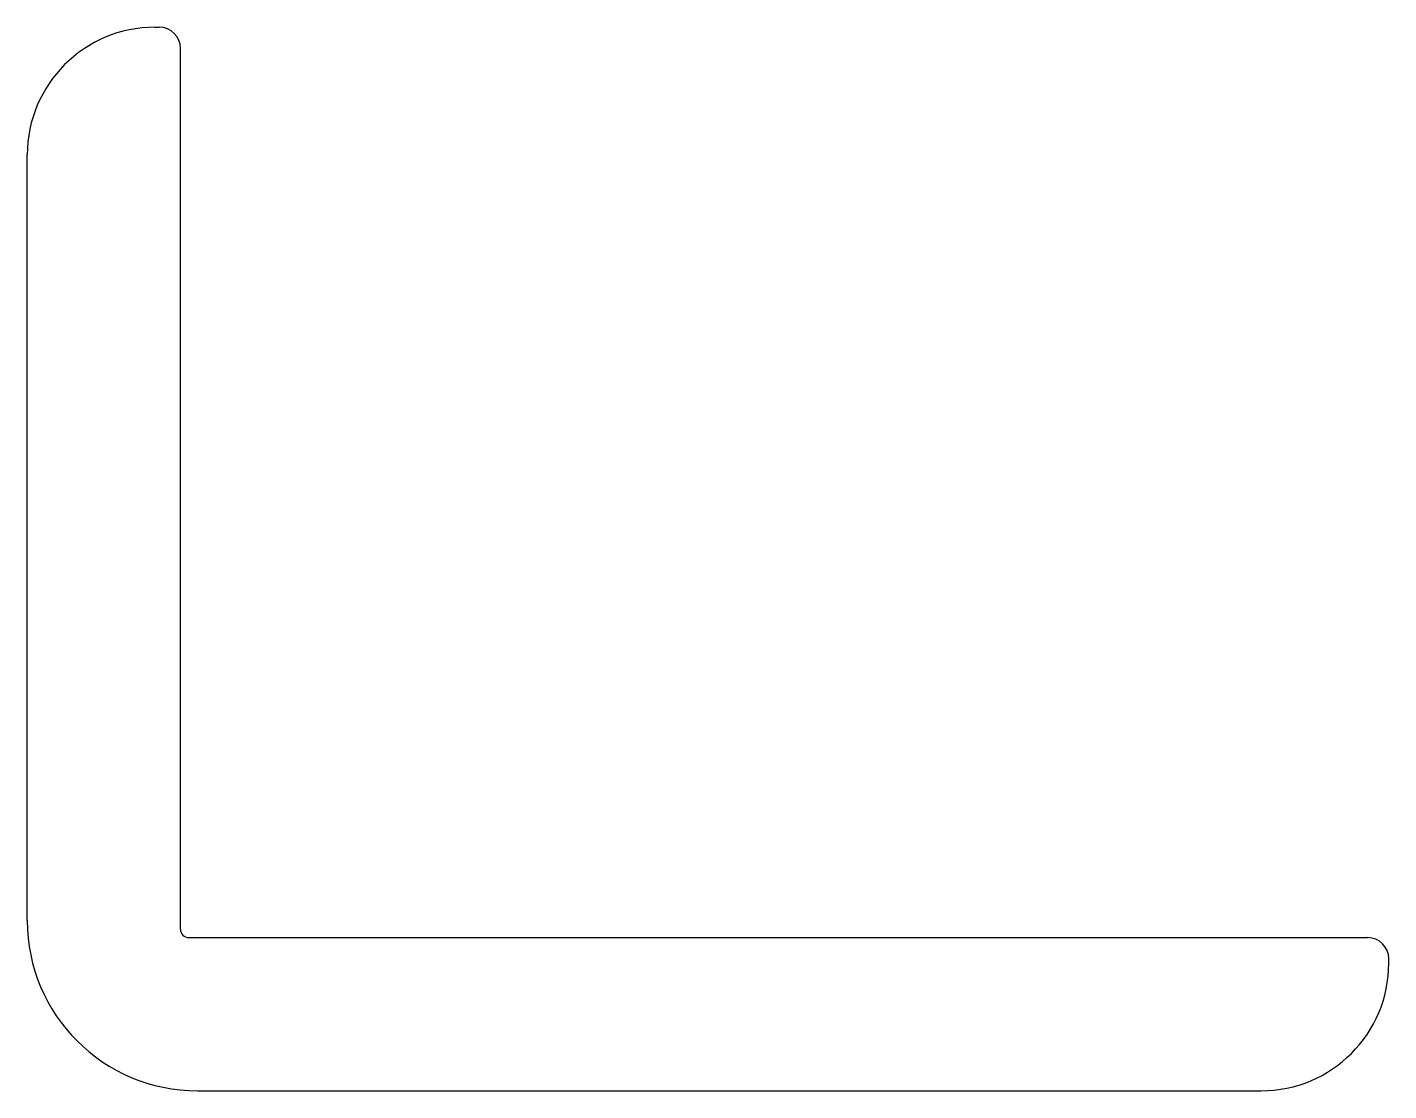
# Model space of a CAD drawing. Extents: x 1842.2 to 1858.2, y 1761.5 to 1774.
import ezdxf

# ---------------------------------------------------------------- set-up
doc = ezdxf.new("R2010")
doc.units = 0
doc.layers.get('0').update_dxf_attribs({"linetype": 'CONTINUOUS'})

msp = doc.modelspace()

# ---------------------------------------------------------------- linework, layer by layer
at = {"linetype": 'CONTINUOUS'}
for p, q in [((1843.683, 1773.983), (1843.733, 1773.983)), ((1843.983, 1763.383), (1843.983, 1773.733)), ((1842.183, 1763.483), (1842.183, 1772.483)), ((1844.083, 1763.283), (1857.933, 1763.283)), ((1858.183, 1762.983), (1858.183, 1763.033)), ((1844.183, 1761.483), (1856.683, 1761.483))]:
    msp.add_line(p, q, dxfattribs=at)
for centre, radius, start, end in [((1843.683, 1772.483), 1.5, 90, 180), ((1843.733, 1773.733), 0.25, 0, 90), ((1844.183, 1763.483), 2, 180, 270), ((1844.083, 1763.383), 0.1, 180, 270), ((1857.933, 1763.033), 0.25, 0, 90), ((1856.683, 1762.983), 1.5, 270, 0)]:
    msp.add_arc(centre, radius, start, end, dxfattribs=at)

doc.saveas('drawing.dxf')
